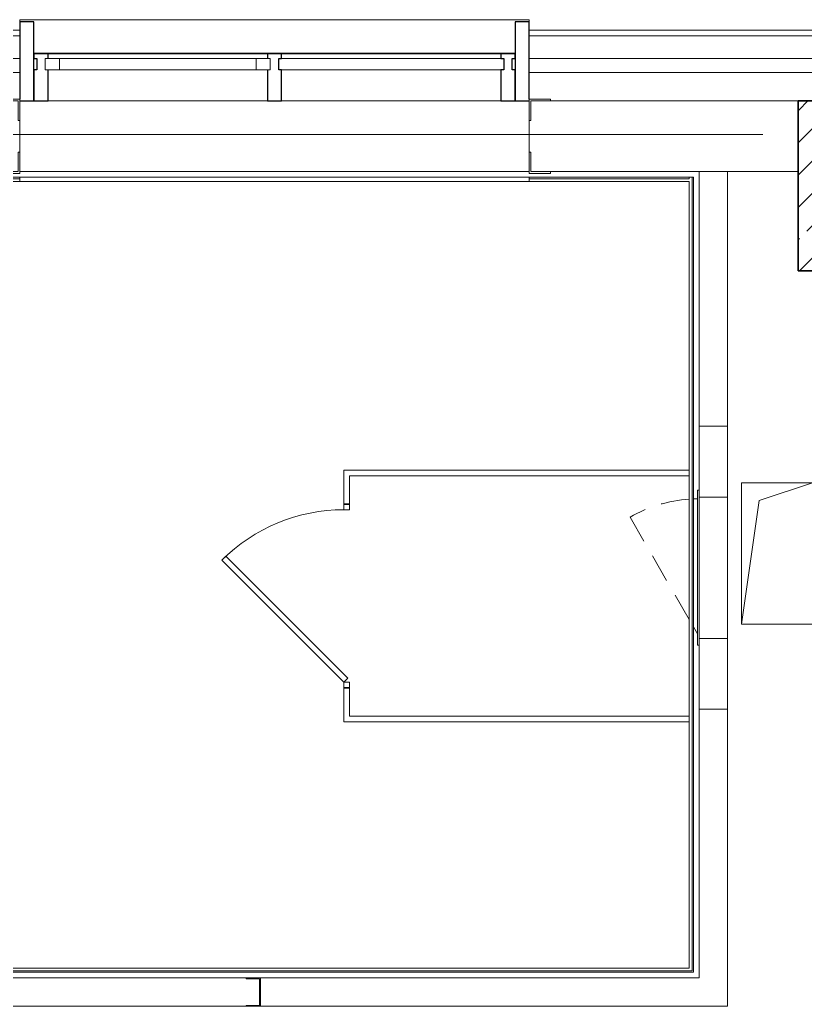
# Model space of a CAD drawing. Header units: millimetres. Extents: x 5993 to 95364, y 94667 to 143522.
# Drawn here: x 45039.1 to 45264.9, y 120812 to 121095.8 of the extents above; entities that cross this region are included whole.
import ezdxf

# ---------------------------------------------------------------- set-up
doc = ezdxf.new("R2010")
doc.units = ezdxf.units.MM
for name, pattern in [('200_ШТРИХ_ш1п0_6_', [160, 100, -60]), ('50_200_ШТРИХ_1Т_ш5_п1_п1_', [1400, 1000, -200, 0, -200]), ('Штрих короткий', [300, 150, -150])]:
    doc.linetypes.add(name, pattern=pattern)
for name, color, linetype, lineweight in [('0-2', 7, 'Continuous', 9), ('S-GRID-____-OTLN-1', 7, '50_200_ШТРИХ_1Т_ш5_п1_п1_', 9), ('Импосты витража', 7, 'Continuous', 9), ('Импосты витража-1', 7, 'Continuous', 25), ('Каркас_Импост', 7, 'Continuous', 13), ('Каркас_Импост-1', 7, 'Continuous', 9), ('Несущие колонны', 7, 'Continuous', 9), ('Несущие колонны-1', 7, 'Continuous', 35), ('Обобщенные модели', 7, 'Continuous', 9), ('Общие ребра', 7, 'Continuous', 9), ('Окна', 7, 'Continuous', 9), ('Остекление-1', 7, 'Continuous', 9), ('Открывание в плане-2', 7, '200_ШТРИХ_ш1п0_6_', 9), ('Открывание-1', 7, 'Continuous', 9), ('Панель-1', 7, 'Continuous', 9), ('Перемычка-1', 7, 'Штрих короткий', 9), ('Перемычка_Пунктирные линии-1', 7, '200_ШТРИХ_ш1п0_6_', 9), ('Проем', 7, 'Continuous', 35), ('Стены', 7, 'Continuous', 9), ('Стены-1', 7, 'Continuous', 13)]:
    doc.layers.add(name, color=color, linetype=linetype, lineweight=lineweight)

# ---------------------------------------------------------------- blocks, each defined once
blk = doc.blocks.new('BSC_Колонна _Прямоугольная - 600х600-V75-АИ2_01_План напольных покрытий и плинтусов 1го этажа _Часть 1_')
at = {"layer": 'Несущие колонны'}
h = blk.add_hatch(dxfattribs=at)
h.set_pattern_fill('FP_107', color=256, style=0, pattern_type=2)
h.set_pattern_definition([(45, (-44900, -87200), (-114.0492527375783, 114.0492527375783), []), (45, (-44785.95099999999, -87200), (-114.0492527375783, 114.0492527375783), [201.613, -40.323, 3.353, -36.97])])
h.paths.add_polyline_path([(-299.9999999999491, -299.9999999998972), (300.0000000000444, -299.9999999998885), (300.0000000000444, 300.0000000001029), (-299.9999999999578, 300.0000000001029)], flags=0)
at = {"layer": 'Несущие колонны-1'}
for p, q in [((300, 299.9999999999999), (-300.0000000000002, 299.9999999999999)), ((-300.0000000000001, 299.9999999999993), (-299.9999999999954, -299.9999999999999)), ((299.9999999999998, -299.999999999992), (299.9999999999998, 299.9999999999999)), ((-299.9999999999954, -299.9999999999999), (299.9999999999998, -299.999999999992))]:
    blk.add_line(p, q, dxfattribs=at)
blk = doc.blocks.new('PNS_Панель прямоугольная2 - Нр_Стекло - 40мм-26243474-АИ2_01_План напольных покрытий и плинтусов 1го этажа _Часть 1_')
at = {"layer": 'Каркас_Импост'}
for p, q in [((-397.500000000002, -2.258793152520866e-12), (-397.500000000002, 39.9999999999943)), ((-397.500000000002, 39.9999999999943), (-347.5000000000051, 39.9999999999943)), ((-347.5000000000051, 39.9999999999943), (-347.5000000000051, -2.258793152520866e-12)), ((397.500000000001, 39.9999999999943), (347.5000000000048, 39.9999999999943)), ((347.5000000000048, 39.9999999999943), (347.5000000000048, -2.258793152520866e-12)), ((397.500000000001, -2.258793152520866e-12), (397.500000000001, 39.9999999999943)), ((-347.5000000000051, -2.258793152520866e-12), (-397.500000000002, -2.258793152520866e-12)), ((347.5000000000048, -2.258793152520866e-12), (397.500000000001, -2.258793152520866e-12))]:
    blk.add_line(p, q, dxfattribs=at)
at = {"layer": 'Каркас_Импост-1'}
for p, q in [((-347.5000000000051, 39.9999999999943), (347.5000000000048, 39.9999999999943)), ((-347.5000000000051, -2.258793152520866e-12), (347.5000000000048, -2.258793152520866e-12))]:
    blk.add_line(p, q, dxfattribs=at)
blk = doc.blocks.new('Прямоугольный импост - Импост структурный с накладкой - 150мм-25647633-АИ2_01_План напольных покрытий и плинтусов 1го этажа _Часть 1_')
at = {"layer": 'Импосты витража-1'}
for p, q in [((-25.00000000000298, 0), (-25.00000000000298, 16.99999999999613)), ((-25.00000000000298, 16.99999999999613), (25.00000000000298, 16.99999999999613)), ((-14.99999999999659, 0), (-25.00000000000298, 0)), ((-14.99999999999659, -40.00000000000824), (-14.99999999999659, 0)), ((25.00000000000298, 16.99999999999613), (25.00000000000298, 0)), ((-25.00000000000298, -150.0000000000005), (-25.00000000000298, -40.00000000000824)), ((-25.00000000000298, -40.00000000000824), (-14.99999999999659, -40.00000000000824)), ((25.00000000000298, -40.00000000000824), (25.00000000000298, -150.0000000000005)), ((25.00000000000298, -150.0000000000005), (-25.00000000000298, -150.0000000000005))]:
    blk.add_line(p, q, dxfattribs=at)
blk = doc.blocks.new('Прямоугольный импост - Импост структурный с накладкой - 150мм-25647642-АИ2_01_План напольных покрытий и плинтусов 1го этажа _Часть 1_')
at = {"layer": 'Импосты витража'}
for p, q in [((103600.000000001, 79474.99999999772), (103600.000000001, 80249.99999999772)), ((103767.000000001, 79474.99999999772), (103767.000000001, 80249.99999999772))]:
    blk.add_line(p, q, dxfattribs=at)
blk = doc.blocks.new('Прямоугольный импост - Импост структурный с накладкой - 150мм-V165-АИ2_01_План напольных покрытий и плинтусов 1го этажа _Часть 1_')
at = {"layer": 'Импосты витража-1'}
for p, q in [((-24.99999999999432, 0), (-24.99999999999432, 16.99999999999613)), ((-24.99999999999432, 16.99999999999613), (24.99999999999432, 16.99999999999613)), ((24.99999999999432, 0), (14.99999999999659, 0)), ((14.99999999999659, 0), (14.99999999999659, -40.00000000000824)), ((24.99999999999432, 16.99999999999613), (24.99999999999432, 0)), ((-24.99999999999432, -150.0000000000005), (-24.99999999999432, -40.00000000000824)), ((14.99999999999659, -40.00000000000824), (24.99999999999432, -40.00000000000824)), ((24.99999999999432, -40.00000000000824), (24.99999999999432, -150.0000000000005)), ((24.99999999999432, -150.0000000000005), (-24.99999999999432, -150.0000000000005))]:
    blk.add_line(p, q, dxfattribs=at)
blk = doc.blocks.new('PNS_Панель прямоугольная1 - Нр_Стекло - 40мм-25259299-АИ2_01_План напольных покрытий и плинтусов 1го этажа _Часть 1_')
at = {"layer": 'Остекление-1'}
for p, q in [((-387.4999999999969, 39.99999999999774), (387.4999999999974, 39.99999999999774)), ((-397.5000000000045, -2.263023102244688e-12), (397.5000000000034, -2.263023102244688e-12)), ((387.4999999999974, -2.263023102244688e-12), (-387.5000000000012, -2.263023102244688e-12))]:
    blk.add_line(p, q, dxfattribs=at)
blk = doc.blocks.new('Прямоугольный импост - Импост структурный с накладкой - 150мм-25647644-АИ2_01_План напольных покрытий и плинтусов 1го этажа _Часть 1_')
at = {"layer": 'Импосты витража-1'}
for p, q in [((-25.00000000000298, 0), (-25.00000000000298, 16.99999999999613)), ((-25.00000000000298, 16.99999999999613), (25.00000000000298, 16.99999999999613)), ((-14.99999999999659, 0), (-25.00000000000298, 0)), ((-14.99999999999659, -40.00000000000824), (-14.99999999999659, 0)), ((25.00000000000298, 0), (14.99999999999659, 0)), ((14.99999999999659, 0), (14.99999999999659, -40.00000000000824)), ((25.00000000000298, 16.99999999999613), (25.00000000000298, 0)), ((-25.00000000000298, -150.0000000000005), (-25.00000000000298, -40.00000000000824)), ((-25.00000000000298, -40.00000000000824), (-14.99999999999659, -40.00000000000824)), ((14.99999999999659, -40.00000000000824), (25.00000000000298, -40.00000000000824)), ((25.00000000000298, -40.00000000000824), (25.00000000000298, -150.0000000000005)), ((25.00000000000298, -150.0000000000005), (-25.00000000000298, -150.0000000000005))]:
    blk.add_line(p, q, dxfattribs=at)
blk = doc.blocks.new('Прямоугольный импост - Откос НВФ_50х280 мм-25993834-АИ2_01_План напольных покрытий и плинтусов 1го этажа _Часть 1_')
at = {"layer": 'Импосты витража-1'}
for p, q in [((-50.00000000000596, 130.0000000000051), (0, 130.0000000000051)), ((-50.00000000000596, -150.0000000000005), (-50.00000000000596, 130.0000000000051)), ((0, 130.0000000000051), (0, -144.0000000006389)), ((0, -150.0000000000005), (-50.00000000000596, -150.0000000000005))]:
    blk.add_line(p, q, dxfattribs=at)
blk = doc.blocks.new('Прямоугольный импост - Откос НВФ_50х280 мм-25993838-АИ2_01_План напольных покрытий и плинтусов 1го этажа _Часть 1_')
at = {"layer": 'Импосты витража-1'}
for p, q in [((0, 130.0000000000051), (-49.99999999999729, 130.0000000000051)), ((-49.99999999999729, 130.0000000000051), (-49.99999999999729, -150.0000000000005)), ((0, -144.0000000005542), (0, 130.0000000000051)), ((-49.99999999999729, -150.0000000000005), (0, -150.0000000000005))]:
    blk.add_line(p, q, dxfattribs=at)
blk = doc.blocks.new('Проем_Дверь_Прямоугольный - 1800х2700h_оконные проемы-28620215-АИ2_01_План напольных покрытий и плинтусов 1го этажа _Часть 1_')
at = {"layer": 'Перемычка-1'}
for p, q in [((899.9999999999917, 125.0000000009615), (-900.0000000000082, 125.0000000009615)), ((899.9999999999917, -125), (-900.0000000000082, -125))]:
    blk.add_line(p, q, dxfattribs=at)
blk = doc.blocks.new('DOR_ДУ_распашная__1Ст_Прямоугольная_ШЕР - Вн_650х2100h_Кабинки С_у-19996353-АИ2_01_План напольных покрытий и плинтусов 1го этажа _Часть 1_')
at = {"layer": 'Каркас_Импост'}
for p, q in [((-305.0000000000086, 10.00000000095872), (-325.0000000000085, 10.00000000095872)), ((-305.0000000000086, -9.999999999041306), (-305.0000000000086, 10.00000000095872)), ((304.999999999991, 10.00000000096534), (304.999999999991, -9.999999999041306)), ((324.9999999999916, 10.00000000096534), (304.999999999991, 10.00000000096534)), ((-325.0000000000085, -9.999999999041306), (-305.0000000000086, -9.999999999041306)), ((304.999999999991, -9.999999999041306), (324.9999999999916, -9.999999999041306))]:
    blk.add_line(p, q, dxfattribs=at)
at = {"layer": 'Открывание-1'}
blk.add_arc((-304.9999999999842, 10.00000000095806), 609.9999999999758, 359.9999999999996, 45.00000000000158, dxfattribs=at)
at = {"layer": 'Панель-1'}
for p, q in [((126.3351365237805, 441.3351365247464), (-305.0000000000111, 10.00000000094984)), ((-290.8578643762801, -4.142135622781105), (140.4772721475116, 427.1930009010154)), ((140.4772721475116, 427.1930009010154), (126.3351365237805, 441.3351365247462)), ((-305.0000000000111, 10.00000000094984), (-290.8578643762801, -4.142135622781105))]:
    blk.add_line(p, q, dxfattribs=at)
at = {"layer": 'Проем'}
for p, q in [((-325.0000000000085, 10.00000000095872), (-325.0000000000085, -9.999999999041306)), ((324.9999999999916, -9.999999999041306), (324.9999999999916, 10.00000000096534))]:
    blk.add_line(p, q, dxfattribs=at)
blk = doc.blocks.new('Фахверк_СКБ_Уголок - 250_3520-27500975-АИ2_01_План напольных покрытий и плинтусов 1го этажа _Часть 1_')
at = {"layer": 'Обобщенные модели'}
for p, q in [((199.9999999999932, 181.0000000000102), (124.9999999999923, 181.0000000000102)), ((124.9999999999923, 181.0000000000102), (124.9999999999923, 106.0000000000104)), ((130.9999999999934, 106.0000000000104), (130.9999999999934, 175.0000000000097)), ((130.9999999999934, 175.0000000000097), (199.9999999999932, 175.0000000000097)), ((199.9999999999932, 175.0000000000097), (199.9999999999932, 181.0000000000102)), ((124.9999999999923, 106.0000000000104), (130.9999999999934, 106.0000000000104)), ((130.9999999999925, -5.999999999986928), (124.9999999999923, -5.999999999986928)), ((124.9999999999923, -5.999999999986928), (124.9999999999923, -80.99999999998717)), ((130.9999999999925, -74.99999999998667), (130.9999999999925, -5.999999999986928)), ((124.9999999999923, -80.99999999998717), (199.9999999999924, -80.99999999998717)), ((199.9999999999924, -74.99999999998667), (130.9999999999925, -74.99999999998667)), ((199.9999999999924, -80.99999999998717), (199.9999999999924, -74.99999999998667))]:
    blk.add_line(p, q, dxfattribs=at)
blk = doc.blocks.new('154_Фахверк_СКБ_Швеллер - Тип_100_4830-28143655-АИ2_01_План напольных покрытий и плинтусов 1го этажа _Часть 1_')
at = {"layer": 'Обобщенные модели'}
for p, q in [((174.9999999999923, 50.00000000000986), (124.9999999999923, 50.00000000000986)), ((124.9999999999923, 50.00000000000986), (124.9999999999923, -49.99999999999013)), ((127.9999999999923, 47.00000000000985), (174.9999999999923, 47.00000000000985)), ((127.9999999999923, -46.99999999999012), (127.9999999999923, 47.00000000000985)), ((174.9999999999923, 47.00000000000985), (174.9999999999923, 50.00000000000986)), ((124.9999999999923, -49.99999999999013), (174.9999999999923, -49.99999999999013)), ((174.9999999999923, -46.99999999999012), (127.9999999999923, -46.99999999999012)), ((174.9999999999923, -49.99999999999013), (174.9999999999923, -46.99999999999012))]:
    blk.add_line(p, q, dxfattribs=at)
blk = doc.blocks.new('AR_Отверстие Ниша - Лючок-32401620-АИ2_01_План напольных покрытий и плинтусов 1го этажа _Часть 1_')
at = {"layer": 'Окна'}
for p, q in [((249.999999999992, 50.00000015199998), (-250.000000000008, 50.00000015199998)), ((-250.000000000008, 50.00000015199998), (-250.000000000008, -50.00000000000002)), ((249.999999999992, -50.00000000000002), (249.999999999992, 50.00000015199998)), ((-250.000000000008, -50.00000000000002), (249.999999999992, -50.00000000000002))]:
    blk.add_line(p, q, dxfattribs=at)
blk = doc.blocks.new('Л_Общий_Лючок - Лючок-V203-АИ2_01_План напольных покрытий и плинтусов 1го этажа _Часть 1_')
at = {"layer": 'Окна'}
for p, q in [((524.0000000000001, 6.00000000000021), (-23.9999999999984, 6.00000000000021)), ((-23.9999999999984, 6.00000000000021), (-23.9999999999984, 0)), ((-23.9999999999984, 0), (-7.651979050393721e-12, 0)), ((499.9999999999881, 0), (524.0000000000001, 0)), ((524.0000000000001, 6.00000000000021), (524.0000000000001, 0))]:
    blk.add_line(p, q, dxfattribs=at)
at = {"layer": 'Открывание в плане-2'}
for p, q in [((66.62177826491295, 35.00000000000222), (428.6203970468094, 243.9999999999997)), ((16.39230484541311, 6.00000000000129), (40.6410161513806, 20.00000000000292))]:
    blk.add_line(p, q, dxfattribs=at)
for start, end in [(4.130265715369334, 29.99999999999959), (0.7080455512058774, 2.360151837353874)]:
    blk.add_arc((6.000000000001394, 3.037103901704086e-12), 487.9999999999999, start, end, dxfattribs=at)
blk = doc.blocks.new('АР_Перемычка1 - АР_Перемычка 2-29726453-АИ2_01_План напольных покрытий и плинтусов 1го этажа _Часть 1_')
at = {"layer": 'Перемычка_Пунктирные линии-1'}
for p, q in [((-250, 50.00000000000646), (8.121503469737946e-13, 50.00000000000646)), ((-250, -49.9999999999935), (-250, 50.00000000000646)), ((500.0000000000194, 50.00000000000646), (750.0000000000033, 50.00000000000646)), ((750.0000000000033, 50.00000000000646), (750.0000000000033, -49.9999999999935)), ((-250, -49.9999999999935), (8.121503469737946e-13, -49.9999999999935)), ((500.0000000000194, -49.9999999999935), (750.0000000000033, -49.9999999999935))]:
    blk.add_line(p, q, dxfattribs=at)
blk = doc.blocks.new('AR_Отверстие прямоугольное _в плите_ - AR_Отверстие прямоугольное _в плите_-V216-АИ2_01_План напольных покрытий и плинтусов 1го этажа _Часть 1_')
at = {"layer": 'Обобщенные модели'}
for p, q in [((125.0000000376036, 250.0000000752069), (-125.0000000375963, 250.0000000752069)), ((-125.0000000375963, 250.0000000752069), (-125.0000000375963, -250.0000000751931)), ((-62.50000001879635, 187.5000000564069), (125.0000000376036, 250.0000000752069)), ((-125.0000000375963, -250.0000000751931), (-62.50000001879635, 187.5000000564069)), ((-125.0000000375963, -250.0000000751931), (125.0000000376036, -250.0000000751931))]:
    blk.add_line(p, q, dxfattribs=at)
blk = doc.blocks.new('Отлив_СКБ - Отлив витража_120_НВФ-31885689-АИ2_01_План напольных покрытий и плинтусов 1го этажа _Часть 1_')
at = {"layer": 'Окна'}
for p, q in [((6.226485993465758e-12, 113.000000001342), (6.226485993465758e-12, 119.999999999992)), ((1799.99999999987, 119.9999999999919), (6.226485993465758e-12, 119.9999999999919)), ((1799.99999999987, 119.999999999992), (1799.99999999987, 113.0000000012636)), ((50.00000000001786, 1.999999999997927), (1749.999999999503, 1.999999999997927))]:
    blk.add_line(p, q, dxfattribs=at)

msp = doc.modelspace()

# ---------------------------------------------------------------- linework, layer by layer
at = {"layer": 'S-GRID-____-OTLN-1', "color": 251, "ltscale": 0.6, "true_color": 0x636466}
msp.add_line((50293.30950994242, 121062.8369881515), (41443.96669787401, 121062.8369881515), dxfattribs=at)
at = {"layer": 'Общие ребра'}
for p, q in [((44900.69960521717, 121091.2000475999), (45039.0719485983, 121091.2000475999)), ((45039.0719485983, 121091.2000475999), (44900.69960521717, 121091.2000475999)), ((45185.58384159015, 121091.2000475999), (45323.95618497134, 121091.2000475999)), ((45323.95618497134, 121091.2000475999), (45185.58384159015, 121091.2000475999)), ((44900.69960521717, 121084.6884079113), (45039.0719485983, 121084.6884079113)), ((45185.58384159015, 121084.6884079113), (45323.95618497134, 121084.6884079113)), ((44900.69960521717, 121080.618633106), (45039.0719485983, 121080.618633106)), ((45185.58384159015, 121080.618633106), (45323.95618497134, 121080.618633106)), ((45262.90956289144, 121072.4790834953), (45191.68850379816, 121072.4790834953)), ((45191.68850379816, 121072.4790834953), (45262.90956289144, 121072.4790834953)), ((45039.0719485983, 121050.095322066), (45020.75796197433, 121050.095322066)), ((45231.57229689044, 121050.095322066), (45185.58384159015, 121050.095322066)), ((45231.57229689044, 121050.095322066), (45231.57229689044, 121050.5022995466)), ((45231.57229689044, 121050.5022995466), (45231.57229689044, 121050.095322066)), ((45232.38625185154, 120822.1879329676), (45232.38625185154, 121050.5022995466)), ((44980.06021392104, 120822.1879329676), (45231.57229689044, 120822.1879329676)), ((45232.38625185154, 120822.1879329676), (45231.57229689044, 120822.1879329676))]:
    msp.add_line(p, q, dxfattribs=at)
at = {"layer": 'Стены'}
for p, q in [((45185.58384159015, 121052.1302094687), (45039.0719485983, 121052.1302094687)), ((45039.0719485983, 121050.5022995466), (45185.58384159015, 121050.5022995466)), ((45185.58384159015, 121049.281367105), (45039.0719485983, 121049.281367105))]:
    msp.add_line(p, q, dxfattribs=at)
at = {"layer": 'Стены-1'}
for p, q in [((45039.0719485983, 121092.827957522), (44900.69960521717, 121092.827957522)), ((45039.0719485983, 121091.2000475999), (45039.0719485983, 121092.827957522)), ((45323.95618497134, 121092.827957522), (45185.58384159015, 121092.827957522)), ((45185.58384159015, 121092.827957522), (45185.58384159015, 121091.2000475999)), ((45039.0719485983, 121072.967456472), (45039.0719485983, 121091.2000475999)), ((45185.58384159015, 121091.2000475999), (45185.58384159015, 121072.967456472)), ((45039.0719485983, 121057.7464987), (45039.0719485983, 121066.862794264)), ((45185.58384159015, 121066.862794264), (45185.58384159015, 121057.7464987)), ((45191.68850379816, 121052.1302094687), (45262.90956289144, 121052.1302094687)), ((45234.42113925421, 121052.1302094687), (45234.42113925421, 120960.4788808527)), ((45242.56068886485, 121052.1302094687), (45234.42113925421, 121052.1302094687)), ((45242.56068886485, 120958.5253889461), (45242.56068886485, 121052.1302094687)), ((45039.0719485983, 121050.5022995466), (45020.35098449379, 121050.5022995466)), ((45021.5719169354, 121049.281367105), (45039.0719485983, 121049.281367105)), ((45039.0719485983, 121049.281367105), (45039.0719485983, 121050.5022995466)), ((45231.57229689044, 121050.5022995466), (45185.58384159015, 121050.5022995466)), ((45185.58384159015, 121050.5022995466), (45185.58384159015, 121049.281367105)), ((45185.58384159015, 121049.281367105), (45231.57229689044, 121049.281367105)), ((45232.79322933208, 121050.5022995466), (45231.57229689044, 121050.5022995466)), ((45231.57229689044, 121049.281367105), (45231.57229689044, 120823.0018879287)), ((45232.79322933208, 120821.7809554871), (45232.79322933208, 121050.5022995466)), ((45132.26979164043, 120966.2579610763), (45132.26979164043, 120956.4905015435)), ((45133.89770156257, 120966.2579610763), (45132.26979164043, 120966.2579610763)), ((45231.57229689044, 120966.2579610763), (45133.89770156257, 120966.2579610763)), ((45133.89770156257, 120956.4905015435), (45133.89770156257, 120964.6300511541)), ((45133.89770156257, 120964.6300511541), (45231.57229689044, 120964.6300511541)), ((45231.57229689044, 120964.6300511541), (45231.57229689044, 120966.2579610763)), ((45234.42113925421, 120915.8741489863), (45234.42113925421, 120820.1530455649)), ((45242.56068886485, 120812.0134959543), (45242.56068886485, 120917.8276408928)), ((45132.26979164043, 120903.5834290742), (45132.26979164043, 120893.8159695414)), ((45133.89770156257, 120895.4438794635), (45133.89770156257, 120903.5834290742)), ((45132.26979164043, 120893.8159695414), (45133.89770156257, 120893.8159695414)), ((45231.57229689044, 120895.4438794635), (45133.89770156257, 120895.4438794635)), ((45133.89770156257, 120893.8159695414), (45231.57229689044, 120893.8159695414)), ((45231.57229689044, 120893.8159695414), (45231.57229689044, 120895.4438794635)), ((45231.57229689044, 120823.0018879287), (44980.87416888209, 120823.0018879287)), ((45104.18834548361, 120820.1530455649), (44978.02532651837, 120820.1530455649)), ((44979.6532364405, 120821.7809554871), (45231.57229689044, 120821.7809554871)), ((45234.42113925421, 120820.1530455649), (45108.25812028896, 120820.1530455649)), ((45231.57229689044, 120821.7809554871), (45232.38625185154, 120821.7809554871)), ((45232.38625185154, 120821.7809554871), (45232.79322933208, 120821.7809554871)), ((44978.02532651837, 120812.0134959543), (45104.18834548361, 120812.0134959543)), ((45108.25812028896, 120812.0134959543), (45234.42113925421, 120812.0134959543)), ((45234.42113925421, 120812.0134959543), (45242.56068886485, 120812.0134959543))]:
    msp.add_line(p, q, dxfattribs=at)

# ---------------------------------------------------------------- block references
at = {"layer": '0-2', "xscale": 0.08139549610658335, "yscale": 0.08139549610658335, "zscale": 0.08139549610658335}
for name, p in [('Отлив_СКБ - Отлив витража_120_НВФ-31885689-АИ2_01_План напольных покрытий и плинтусов 1го этажа _Часть 1_', (45039.07194859844, 121086.0721313449)), ('Прямоугольный импост - Откос НВФ_50х280 мм-25993838-АИ2_01_План напольных покрытий и плинтусов 1го этажа _Часть 1_', (45185.58384159024, 121084.6884079112)), ('Проем_Дверь_Прямоугольный - 1800х2700h_оконные проемы-28620215-АИ2_01_План напольных покрытий и плинтусов 1го этажа _Часть 1_', (45112.32789509423, 121062.304646482)), ('Фахверк_СКБ_Уголок - 250_3520-27500975-АИ2_01_План напольных покрытий и плинтусов 1го этажа _Часть 1_', (45175.40940457681, 121058.2348716767)), ('BSC_Колонна _Прямоугольная - 600х600-V75-АИ2_01_План напольных покрытий и плинтусов 1го этажа _Часть 1_', (45287.32821172333, 121048.0604346634)), ('AR_Отверстие прямоугольное _в плите_ - AR_Отверстие прямоугольное _в плите_-V216-АИ2_01_План напольных покрытий и плинтусов 1го этажа _Часть 1_', (45256.80490068343, 120942.2462897248))]:
    msp.add_blockref(name, p, dxfattribs=at)
at = {"layer": '0-2', "extrusion": (0, 0, -1), "xscale": 0.08139549610658335, "yscale": 0.08139549610658335, "zscale": 0.08139549610658335}
for name, p in [('Прямоугольный импост - Откос НВФ_50х280 мм-25993834-АИ2_01_План напольных покрытий и плинтусов 1го этажа _Часть 1_', (-45039.07194859844, 121084.6884079112)), ('Прямоугольный импост - Импост структурный с накладкой - 150мм-V165-АИ2_01_План напольных покрытий и плинтусов 1го этажа _Часть 1_', (-45045.17661080637, 121084.6884079112)), ('Прямоугольный импост - Импост структурный с накладкой - 150мм-25647633-АИ2_01_План напольных покрытий и плинтусов 1го этажа _Часть 1_', (-45112.32789509431, 121084.6884079112)), ('Прямоугольный импост - Импост структурный с накладкой - 150мм-25647644-АИ2_01_План напольных покрытий и плинтусов 1го этажа _Часть 1_', (-45179.47917938224, 121084.6884079112))]:
    msp.add_blockref(name, p, dxfattribs=at)
at = {"layer": '0-2', "xscale": 0.08139549610658335, "yscale": 0.08139549610658335, "zscale": 0.08139549610658335}
for name, p, rotation in [('Прямоугольный импост - Импост структурный с накладкой - 150мм-25647642-АИ2_01_План напольных покрытий и плинтусов 1го этажа _Часть 1_', (51579.20006076198, 112639.9056868529), 89.9999999999988), ('Прямоугольный импост - Импост структурный с накладкой - 150мм-25647642-АИ2_01_План напольных покрытий и плинтусов 1го этажа _Часть 1_', (51646.35134505012, 112639.9056868531), 90), ('PNS_Панель прямоугольная2 - Нр_Стекло - 40мм-26243474-АИ2_01_План напольных покрытий и плинтусов 1го этажа _Часть 1_', (45078.75225295035, 121084.6884079112), 180), ('PNS_Панель прямоугольная1 - Нр_Стекло - 40мм-25259299-АИ2_01_План напольных покрытий и плинтусов 1го этажа _Часть 1_', (45145.90353723828, 121084.6884079112), 180), ('Фахверк_СКБ_Уголок - 250_3520-27500975-АИ2_01_План напольных покрытий и плинтусов 1го этажа _Часть 1_', (45049.24638561162, 121066.3744212873), 180), ('АР_Перемычка1 - АР_Перемычка 2-29726453-АИ2_01_План напольных покрытий и плинтусов 1го этажа _Часть 1_', (45238.49091405953, 120958.5253889461), 269.9999999999999), ('Л_Общий_Лючок - Лючок-V203-АИ2_01_План напольных покрытий и плинтусов 1го этажа _Часть 1_', (45234.42113925421, 120917.8276408928), 89.99999999999993), ('AR_Отверстие Ниша - Лючок-32401620-АИ2_01_План напольных покрытий и плинтусов 1го этажа _Часть 1_', (45238.49091405953, 120938.1765149195), 269.9999999999999), ('DOR_ДУ_распашная__1Ст_Прямоугольная_ШЕР - Вн_650х2100h_Кабинки С_у-19996353-АИ2_01_План напольных покрытий и плинтусов 1го этажа _Часть 1_', (45133.08374660149, 120930.0369653088), 90.0000000000002), ('154_Фахверк_СКБ_Швеллер - Тип_100_4830-28143655-АИ2_01_План напольных покрытий и плинтусов 1го этажа _Часть 1_', (45118.43255730228, 120816.0832707596), 180)]:
    msp.add_blockref(name, p, dxfattribs=dict(at, rotation=rotation))

doc.saveas('drawing.dxf')
